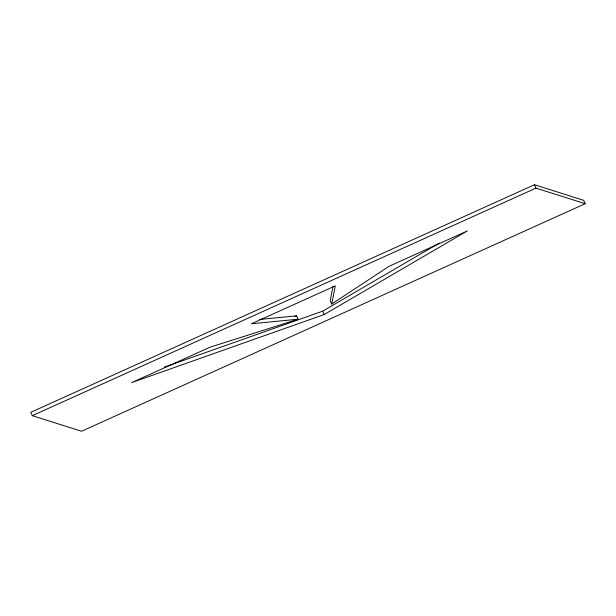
<?xml version="1.0" encoding="UTF-8"?>
<svg xmlns="http://www.w3.org/2000/svg" width="616" height="616" viewBox="0 0 616 616"><rect width="100%" height="100%" fill="white"/><g stroke="black" fill="none" stroke-linecap="round" stroke-linejoin="round"><path stroke-width="0.92" d="M333.102 286.124L330.199 300.677L331.693 304.05L389.05 266.305L467.398 230.908L324.139 314.553L131.631 382.613L209.979 347.216L298.121 319.219L296.619 315.846L259.421 319.481M331.693 304.05L335.327 285.855L251.39 323.777L298.121 319.219M164.48 367.105L322.645 311.188L439.4 243.012M534.442 184.746L30.8 412.304L32.302 415.669L81.558 431.254L585.2 203.696L583.698 200.331L534.442 184.746L535.943 188.119L585.2 203.696M32.302 415.669L535.943 188.119M294.802 316.424L296.619 315.846M322.645 311.188L324.139 314.553"/></g></svg>
